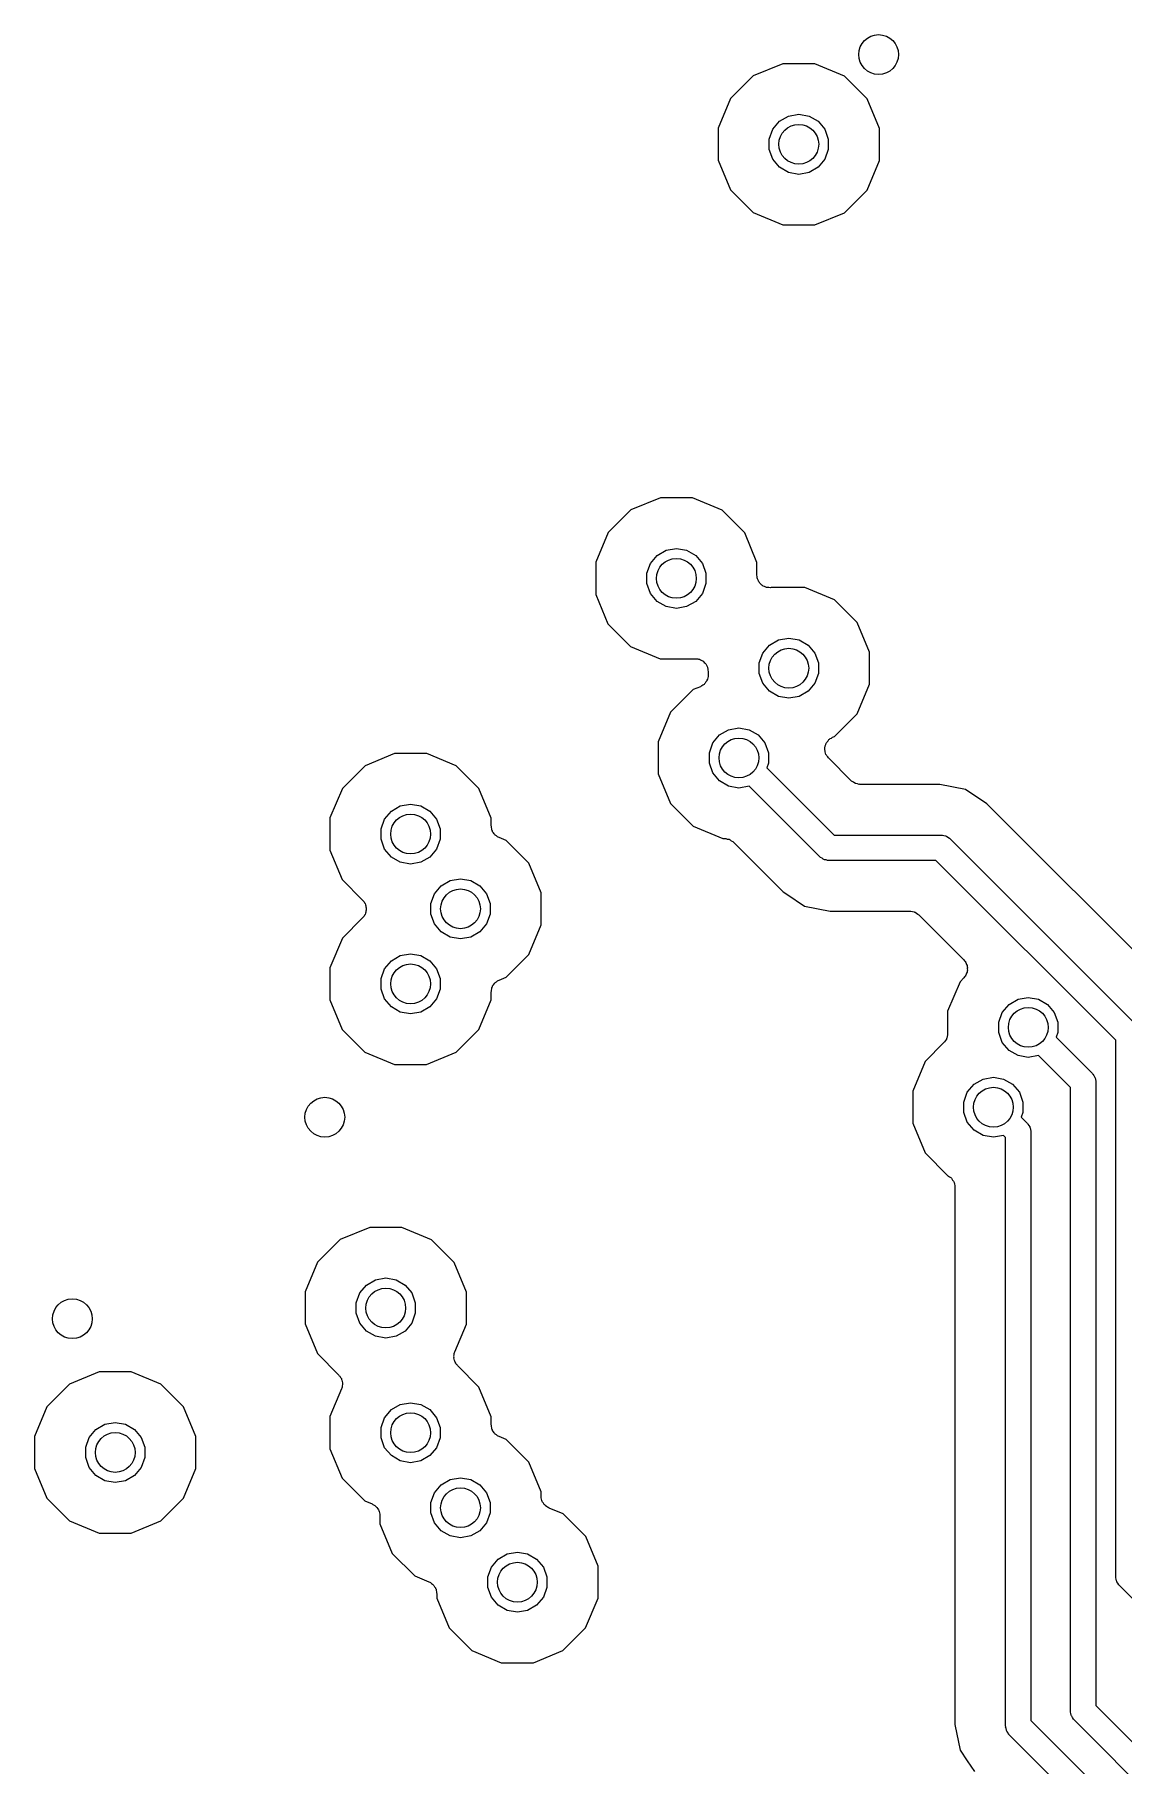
# Model space of a CAD drawing. Extents: x 10 to 287, y -200 to -10.
# Drawn here: x 122.44 to 133.35, y -103.95 to -86.6 of the extents above; entities that cross this region are included whole.
import ezdxf

# ---------------------------------------------------------------- set-up
doc = ezdxf.new("R2010")
doc.units = 0
doc.header["$MEASUREMENT"] = 0
doc.layers.add('BLACK', color=7, linetype='CONTINUOUS')

msp = doc.modelspace()

# ---------------------------------------------------------------- linework, layer by layer
at = {"layer": 'Black'}
for p, q in [((129.94, -86.8921), (129.643, -87.0148)), ((130.261, -86.8924), (129.94, -86.8921)), ((130.558, -87.0156), (130.261, -86.8924)), ((129.643, -87.0148), (129.416, -87.2419)), ((130.785, -87.2431), (130.558, -87.0156)), ((129.416, -87.2419), (129.292, -87.5386)), ((130.908, -87.54), (130.785, -87.2431)), ((129.907, -87.4695), (129.997, -87.4173)), ((129.997, -87.4173), (130.1, -87.3991)), ((130.1, -87.3991), (130.203, -87.4173)), ((130.203, -87.4173), (130.293, -87.4695)), ((129.292, -87.5386), (129.292, -87.86)), ((129.804, -87.6478), (129.839, -87.5496)), ((129.839, -87.5496), (129.907, -87.4695)), ((130.293, -87.4695), (130.361, -87.5496)), ((130.361, -87.5496), (130.396, -87.6478)), ((130.908, -87.785), (130.908, -87.54)), ((129.804, -87.7522), (129.804, -87.6478)), ((129.839, -87.8504), (129.804, -87.7522)), ((130.396, -87.7522), (130.361, -87.8504)), ((130.396, -87.6478), (130.396, -87.7522)), ((129.292, -87.86), (129.415, -88.1569)), ((129.907, -87.9305), (129.839, -87.8504)), ((129.997, -87.9827), (129.907, -87.9305)), ((130.293, -87.9305), (130.203, -87.9827)), ((130.361, -87.8504), (130.293, -87.9305)), ((130.784, -88.1581), (130.908, -87.8614)), ((130.908, -87.8614), (130.908, -87.785)), ((130.908, -87.785), (130.908, -87.785)), ((130.1, -88.0009), (129.997, -87.9827)), ((130.203, -87.9827), (130.1, -88.0009)), ((129.415, -88.1569), (129.642, -88.3844)), ((130.557, -88.3852), (130.784, -88.1581)), ((129.642, -88.3844), (129.939, -88.5076)), ((130.26, -88.5079), (130.557, -88.3852)), ((129.939, -88.5076), (130.26, -88.5079)), ((128.416, -91.3648), (128.189, -91.5919)), ((128.713, -91.2421), (128.416, -91.3648)), ((129.035, -91.2424), (128.713, -91.2421)), ((129.331, -91.3656), (129.035, -91.2424)), ((129.53, -91.5648), (129.331, -91.3656)), ((129.558, -91.5931), (129.53, -91.5648)), ((128.189, -91.5919), (128.066, -91.8886)), ((128.77, -91.7673), (128.873, -91.7491)), ((128.873, -91.7491), (128.976, -91.7673)), ((129.681, -91.89), (129.558, -91.5931)), ((128.066, -91.8886), (128.065, -92.21)), ((128.577, -91.9978), (128.613, -91.8996)), ((128.613, -91.8996), (128.68, -91.8195)), ((128.68, -91.8195), (128.77, -91.7673)), ((128.976, -91.7673), (129.067, -91.8195)), ((129.067, -91.8195), (129.134, -91.8996)), ((129.134, -91.8996), (129.17, -91.9978)), ((129.681, -92.0178), (129.681, -91.89)), ((128.577, -92.1022), (128.577, -91.9978)), ((128.613, -92.2004), (128.577, -92.1022)), ((129.17, -92.1022), (129.134, -92.2004)), ((129.17, -91.9978), (129.17, -92.1022)), ((129.683, -92.0315), (129.681, -92.0178)), ((129.684, -92.0453), (129.683, -92.0315)), ((129.687, -92.0531), (129.684, -92.0453)), ((129.689, -92.0613), (129.687, -92.0531)), ((129.696, -92.0733), (129.689, -92.0613)), ((129.701, -92.0861), (129.696, -92.0733)), ((129.706, -92.0923), (129.701, -92.0861)), ((129.711, -92.0995), (129.706, -92.0923)), ((129.721, -92.1084), (129.711, -92.0995)), ((128.065, -92.21), (128.188, -92.5069)), ((128.68, -92.2805), (128.613, -92.2004)), ((129.134, -92.2004), (129.067, -92.2805)), ((129.731, -92.1186), (129.721, -92.1084)), ((129.738, -92.1225), (129.731, -92.1186)), ((129.744, -92.1279), (129.738, -92.1225)), ((129.757, -92.1326), (129.744, -92.1279)), ((129.77, -92.139), (129.757, -92.1326)), ((129.778, -92.1401), (129.77, -92.139)), ((129.786, -92.143), (129.778, -92.1401)), ((129.8, -92.143), (129.786, -92.143)), ((129.813, -92.1448), (129.8, -92.143)), ((129.822, -92.143), (129.813, -92.1448)), ((129.83, -92.143), (129.822, -92.143)), ((129.832, -92.1421), (129.83, -92.143)), ((130.161, -92.1424), (129.832, -92.1421)), ((130.458, -92.2656), (130.161, -92.1424)), ((130.685, -92.4931), (130.458, -92.2656)), ((128.77, -92.3327), (128.68, -92.2805)), ((128.873, -92.3509), (128.77, -92.3327)), ((128.976, -92.3327), (128.873, -92.3509)), ((129.067, -92.2805), (128.976, -92.3327)), ((128.188, -92.5069), (128.415, -92.7344)), ((130.808, -92.79), (130.685, -92.4931)), ((128.415, -92.7344), (128.712, -92.8576)), ((129.739, -92.7996), (129.807, -92.7195)), ((129.807, -92.7195), (129.897, -92.6673)), ((129.897, -92.6673), (130, -92.6491)), ((130, -92.6491), (130.103, -92.6673)), ((130.103, -92.6673), (130.193, -92.7195)), ((130.193, -92.7195), (130.261, -92.7996)), ((130.808, -93.1114), (130.808, -92.79)), ((128.712, -92.8576), (129.041, -92.8579)), ((129.041, -92.8579), (129.043, -92.857)), ((129.043, -92.857), (129.052, -92.857)), ((129.052, -92.857), (129.06, -92.8552)), ((129.06, -92.8552), (129.074, -92.857)), ((129.074, -92.857), (129.087, -92.857)), ((129.087, -92.857), (129.095, -92.8599)), ((129.095, -92.8599), (129.104, -92.861)), ((129.104, -92.861), (129.116, -92.8674)), ((129.116, -92.8674), (129.129, -92.8721)), ((129.129, -92.8721), (129.135, -92.8775)), ((129.135, -92.8775), (129.143, -92.8814)), ((129.143, -92.8814), (129.152, -92.8916)), ((129.152, -92.8916), (129.163, -92.9005)), ((129.163, -92.9005), (129.167, -92.9077)), ((129.167, -92.9077), (129.172, -92.9139)), ((129.172, -92.9139), (129.178, -92.9267)), ((129.178, -92.9267), (129.185, -92.9387)), ((129.185, -92.9387), (129.186, -92.9469)), ((129.186, -92.9469), (129.189, -92.9547)), ((129.189, -92.9547), (129.19, -92.9685)), ((129.19, -92.9685), (129.192, -92.9822)), ((129.704, -92.8978), (129.739, -92.7996)), ((129.704, -93.0022), (129.704, -92.8978)), ((130.261, -92.7996), (130.296, -92.8978)), ((130.296, -92.8978), (130.296, -93.0022)), ((129.114, -93.1357), (129.043, -93.1648)), ((129.121, -93.1312), (129.114, -93.1357)), ((129.129, -93.1283), (129.121, -93.1312)), ((129.139, -93.1194), (129.129, -93.1283)), ((129.151, -93.112), (129.139, -93.1194)), ((129.156, -93.1054), (129.151, -93.112)), ((129.162, -93.1), (129.156, -93.1054)), ((129.169, -93.088), (129.162, -93.1)), ((129.178, -93.077), (129.169, -93.088)), ((129.18, -93.0691), (129.178, -93.077)), ((129.185, -93.0618), (129.18, -93.0691)), ((129.187, -93.0482), (129.185, -93.0618)), ((129.191, -93.035), (129.187, -93.0482)), ((129.192, -93.0184), (129.191, -93.0266)), ((129.191, -93.0266), (129.191, -93.035)), ((129.192, -92.9822), (129.192, -93.0184)), ((129.739, -93.1004), (129.704, -93.0022)), ((129.807, -93.1805), (129.739, -93.1004)), ((130.261, -93.1004), (130.193, -93.1805)), ((130.296, -93.0022), (130.261, -93.1004)), ((130.684, -93.4081), (130.808, -93.1114)), ((129.043, -93.1648), (128.816, -93.3919)), ((129.897, -93.2327), (129.807, -93.1805)), ((130, -93.2509), (129.897, -93.2327)), ((130.103, -93.2327), (130, -93.2509)), ((130.193, -93.1805), (130.103, -93.2327)), ((128.816, -93.3919), (128.692, -93.6886)), ((130.457, -93.6352), (130.684, -93.4081)), ((129.239, -93.6996), (129.307, -93.6195)), ((129.307, -93.6195), (129.397, -93.5673)), ((129.397, -93.5673), (129.5, -93.5491)), ((129.5, -93.5491), (129.603, -93.5673)), ((129.603, -93.5673), (129.693, -93.6195)), ((129.693, -93.6195), (129.761, -93.6996)), ((130.402, -93.6662), (130.409, -93.6618)), ((130.409, -93.6618), (130.415, -93.6559)), ((130.415, -93.6559), (130.427, -93.65)), ((130.427, -93.65), (130.439, -93.6425)), ((130.439, -93.6425), (130.457, -93.6352)), ((126.05, -93.8046), (125.753, -93.9273)), ((126.371, -93.8049), (126.05, -93.8046)), ((126.668, -93.9281), (126.371, -93.8049)), ((128.692, -93.6886), (128.692, -94.01)), ((129.204, -93.7978), (129.239, -93.6996)), ((129.204, -93.9022), (129.204, -93.7978)), ((129.761, -93.6996), (129.796, -93.7978)), ((129.796, -93.7978), (129.796, -93.9022)), ((130.361, -93.771), (130.362, -93.7571)), ((130.363, -93.779), (130.361, -93.771)), ((130.362, -93.7432), (130.364, -93.7353)), ((130.362, -93.7571), (130.362, -93.7432)), ((130.364, -93.7873), (130.363, -93.779)), ((130.364, -93.7353), (130.365, -93.727)), ((130.369, -93.8002), (130.364, -93.7873)), ((130.365, -93.727), (130.371, -93.7144)), ((130.372, -93.8136), (130.369, -93.8002)), ((130.371, -93.7144), (130.375, -93.7012)), ((130.377, -93.8204), (130.372, -93.8136)), ((130.375, -93.7012), (130.38, -93.6946)), ((130.38, -93.8281), (130.377, -93.8204)), ((130.38, -93.6946), (130.384, -93.6871)), ((130.39, -93.8383), (130.38, -93.8281)), ((130.384, -93.6871), (130.393, -93.6772)), ((130.398, -93.8497), (130.39, -93.8383)), ((130.393, -93.6772), (130.402, -93.6662)), ((125.753, -93.9273), (125.526, -94.1543)), ((126.895, -94.1555), (126.668, -93.9281)), ((128.692, -94.01), (128.815, -94.3069)), ((129.239, -94.0004), (129.204, -93.9022)), ((129.307, -94.0805), (129.239, -94.0004)), ((129.796, -93.9022), (129.779, -93.9495)), ((129.779, -93.9495), (130.453, -94.623)), ((130.626, -94.0778), (130.398, -93.8497)), ((125.526, -94.1543), (125.402, -94.4511)), ((127.018, -94.4525), (126.895, -94.1555)), ((129.397, -94.1327), (129.307, -94.0805)), ((129.5, -94.1509), (129.397, -94.1327)), ((129.603, -94.1327), (129.5, -94.1509)), ((130.31, -94.8398), (129.603, -94.1326)), ((129.603, -94.1326), (129.603, -94.1327)), ((130.63, -94.081), (130.626, -94.0778)), ((130.634, -94.0853), (130.63, -94.081)), ((130.648, -94.0936), (130.634, -94.0853)), ((130.662, -94.1031), (130.648, -94.0936)), ((130.667, -94.1045), (130.662, -94.1031)), ((130.672, -94.1073), (130.667, -94.1045)), ((130.689, -94.1102), (130.672, -94.1073)), ((130.705, -94.1145), (130.689, -94.1102)), ((130.71, -94.114), (130.705, -94.1145)), ((130.716, -94.115), (130.71, -94.114)), ((131.515, -94.115), (130.716, -94.115)), ((131.77, -94.1656), (131.515, -94.115)), ((131.985, -94.3098), (131.77, -94.1656)), ((126.017, -94.382), (126.107, -94.3297)), ((126.107, -94.3297), (126.21, -94.3116)), ((126.21, -94.3116), (126.313, -94.3297)), ((126.313, -94.3297), (126.403, -94.382)), ((128.815, -94.3069), (129.042, -94.5344)), ((133.844, -96.1686), (131.985, -94.3098)), ((125.402, -94.4511), (125.402, -94.7724)), ((125.914, -94.5602), (125.95, -94.462)), ((125.95, -94.462), (126.017, -94.382)), ((126.403, -94.382), (126.471, -94.462)), ((126.471, -94.462), (126.506, -94.5602)), ((127.018, -94.5299), (127.018, -94.4525)), ((127.019, -94.5382), (127.018, -94.5299)), ((125.914, -94.6647), (125.914, -94.5602)), ((125.95, -94.7629), (125.914, -94.6647)), ((126.506, -94.6647), (126.471, -94.7629)), ((126.506, -94.5602), (126.506, -94.6647)), ((127.019, -94.5465), (127.019, -94.5382)), ((127.023, -94.5597), (127.019, -94.5465)), ((127.025, -94.5734), (127.023, -94.5597)), ((127.03, -94.5806), (127.025, -94.5734)), ((127.032, -94.5886), (127.03, -94.5806)), ((127.041, -94.5996), (127.032, -94.5886)), ((127.047, -94.6116), (127.041, -94.5996)), ((127.054, -94.617), (127.047, -94.6116)), ((127.059, -94.6236), (127.054, -94.617)), ((127.071, -94.6311), (127.059, -94.6236)), ((127.081, -94.64), (127.071, -94.6311)), ((127.089, -94.6428), (127.081, -94.64)), ((127.096, -94.6473), (127.089, -94.6428)), ((127.169, -94.6774), (127.096, -94.6473)), ((127.396, -94.9048), (127.169, -94.6774)), ((129.042, -94.5344), (129.339, -94.6576)), ((129.339, -94.6576), (129.357, -94.6576)), ((129.357, -94.6576), (129.363, -94.6586)), ((129.363, -94.6586), (129.368, -94.6581)), ((129.368, -94.6581), (129.384, -94.6624)), ((129.384, -94.6624), (129.401, -94.6653)), ((129.401, -94.6653), (129.405, -94.6681)), ((129.405, -94.6681), (129.411, -94.6695)), ((129.411, -94.6695), (129.424, -94.679)), ((129.424, -94.679), (129.439, -94.6874)), ((129.439, -94.6874), (129.442, -94.6916)), ((129.442, -94.6916), (129.447, -94.6948)), ((129.447, -94.6948), (129.942, -95.1902)), ((130.453, -94.623), (131.528, -94.623)), ((131.528, -94.623), (131.533, -94.624)), ((131.533, -94.624), (131.539, -94.6235)), ((131.539, -94.6235), (131.555, -94.6278)), ((131.555, -94.6278), (131.571, -94.6307)), ((131.571, -94.6307), (131.576, -94.6335)), ((131.576, -94.6335), (131.581, -94.6349)), ((131.581, -94.6349), (131.595, -94.6444)), ((131.595, -94.6444), (131.609, -94.6527)), ((131.609, -94.6527), (131.613, -94.657)), ((131.613, -94.657), (131.617, -94.6602)), ((131.617, -94.6602), (133.494, -96.5367)), ((125.402, -94.7724), (125.525, -95.0694)), ((126.017, -94.8429), (125.95, -94.7629)), ((126.107, -94.8952), (126.017, -94.8429)), ((126.403, -94.8429), (126.313, -94.8952)), ((126.471, -94.7629), (126.403, -94.8429)), ((130.315, -94.843), (130.31, -94.8398)), ((130.318, -94.8473), (130.315, -94.843)), ((130.333, -94.8556), (130.318, -94.8473)), ((130.346, -94.8651), (130.333, -94.8556)), ((130.352, -94.8665), (130.346, -94.8651)), ((130.357, -94.8693), (130.352, -94.8665)), ((130.373, -94.8722), (130.357, -94.8693)), ((130.389, -94.8765), (130.373, -94.8722)), ((130.394, -94.876), (130.389, -94.8765)), ((130.4, -94.877), (130.394, -94.876)), ((131.475, -94.877), (130.4, -94.877)), ((133.277, -96.6791), (131.475, -94.877)), ((126.21, -94.9133), (126.107, -94.8952)), ((126.313, -94.8952), (126.21, -94.9133)), ((127.518, -95.2018), (127.396, -94.9048)), ((125.525, -95.0694), (125.729, -95.2735)), ((126.414, -95.3095), (126.45, -95.2113)), ((126.45, -95.2113), (126.517, -95.1313)), ((126.517, -95.1313), (126.608, -95.079)), ((126.608, -95.079), (126.71, -95.0609)), ((126.71, -95.0609), (126.813, -95.079)), ((126.813, -95.079), (126.904, -95.1313)), ((126.904, -95.1313), (126.971, -95.2113)), ((126.971, -95.2113), (127.007, -95.3095)), ((127.518, -95.5231), (127.518, -95.2018)), ((129.942, -95.1902), (129.981, -95.216)), ((129.981, -95.216), (130.158, -95.3344)), ((125.729, -95.2735), (125.735, -95.2826)), ((125.735, -95.2826), (125.743, -95.2904)), ((125.743, -95.2904), (125.748, -95.3005)), ((125.748, -95.3005), (125.754, -95.3096)), ((125.754, -95.3096), (125.757, -95.3204)), ((125.757, -95.3204), (125.761, -95.3304)), ((125.761, -95.3962), (125.757, -95.4062)), ((125.761, -95.3304), (125.762, -95.3415)), ((125.762, -95.3851), (125.761, -95.3962)), ((125.762, -95.3415), (125.765, -95.3522)), ((125.765, -95.3744), (125.762, -95.3851)), ((125.765, -95.3522), (125.764, -95.3633)), ((125.764, -95.3633), (125.765, -95.3744)), ((126.414, -95.414), (126.414, -95.3095)), ((127.007, -95.3095), (127.007, -95.414)), ((130.158, -95.3344), (130.413, -95.385)), ((130.413, -95.385), (131.212, -95.385)), ((131.212, -95.385), (131.217, -95.386)), ((131.217, -95.386), (131.223, -95.3855)), ((131.223, -95.3855), (131.239, -95.3898)), ((131.239, -95.3898), (131.255, -95.3927)), ((131.255, -95.3927), (131.26, -95.3955)), ((131.26, -95.3955), (131.266, -95.3969)), ((131.266, -95.3969), (131.279, -95.4064)), ((125.728, -95.4531), (125.526, -95.6555)), ((125.735, -95.444), (125.728, -95.4531)), ((125.743, -95.4361), (125.735, -95.444)), ((125.747, -95.4261), (125.743, -95.4361)), ((125.754, -95.417), (125.747, -95.4261)), ((125.757, -95.4062), (125.754, -95.417)), ((126.45, -95.5122), (126.414, -95.414)), ((126.517, -95.5922), (126.45, -95.5122)), ((126.971, -95.5122), (126.904, -95.5922)), ((127.007, -95.414), (126.971, -95.5122)), ((127.395, -95.8199), (127.518, -95.5231)), ((131.279, -95.4064), (131.294, -95.4147)), ((131.294, -95.4147), (131.297, -95.419)), ((131.297, -95.419), (131.302, -95.4222)), ((131.302, -95.4222), (131.754, -95.8742)), ((125.526, -95.6555), (125.402, -95.9522)), ((126.608, -95.6445), (126.517, -95.5922)), ((126.71, -95.6626), (126.608, -95.6445)), ((126.813, -95.6445), (126.71, -95.6626)), ((126.904, -95.5922), (126.813, -95.6445)), ((125.95, -95.9632), (126.017, -95.8831)), ((126.017, -95.8831), (126.107, -95.8309)), ((126.107, -95.8309), (126.21, -95.8127)), ((126.21, -95.8127), (126.313, -95.8309)), ((126.313, -95.8309), (126.403, -95.8831)), ((126.403, -95.8831), (126.471, -95.9632)), ((127.167, -96.0469), (127.395, -95.8199)), ((131.754, -95.8742), (131.76, -95.8834)), ((131.76, -95.8834), (131.768, -95.8913)), ((131.768, -95.8913), (131.773, -95.9013)), ((131.773, -95.9013), (131.779, -95.9104)), ((131.779, -95.9104), (131.782, -95.9211)), ((125.402, -95.9522), (125.402, -96.2736)), ((125.914, -96.0614), (125.95, -95.9632)), ((125.914, -96.1658), (125.914, -96.0614)), ((126.471, -95.9632), (126.506, -96.0614)), ((126.506, -96.0614), (126.506, -96.1658)), ((127.059, -96.1), (127.071, -96.0925)), ((127.071, -96.0925), (127.081, -96.0837)), ((127.081, -96.0837), (127.089, -96.0808)), ((127.089, -96.0808), (127.096, -96.0763)), ((127.096, -96.0763), (127.167, -96.0469)), ((131.716, -96.0919), (131.592, -96.3886)), ((131.754, -96.0539), (131.716, -96.0919)), ((131.76, -96.0448), (131.754, -96.0539)), ((131.768, -96.0369), (131.76, -96.0448)), ((131.773, -96.0268), (131.768, -96.0369)), ((131.779, -96.0178), (131.773, -96.0268)), ((131.782, -96.007), (131.779, -96.0178)), ((131.782, -95.9211), (131.787, -95.9313)), ((131.787, -95.9969), (131.782, -96.007)), ((131.787, -95.9313), (131.788, -95.9423)), ((131.788, -95.9859), (131.787, -95.9969)), ((131.788, -95.9423), (131.79, -95.953)), ((131.79, -95.9752), (131.788, -95.9859)), ((131.79, -95.953), (131.789, -95.9641)), ((131.789, -95.9641), (131.79, -95.9752)), ((125.95, -96.264), (125.914, -96.1658)), ((126.017, -96.3441), (125.95, -96.264)), ((126.471, -96.264), (126.403, -96.3441)), ((126.506, -96.1658), (126.471, -96.264)), ((127.018, -96.1936), (127.019, -96.1854)), ((127.018, -96.275), (127.018, -96.1936)), ((127.019, -96.177), (127.023, -96.1638)), ((127.019, -96.1854), (127.019, -96.177)), ((127.023, -96.1638), (127.025, -96.1501)), ((127.025, -96.1501), (127.03, -96.1429)), ((127.03, -96.1429), (127.032, -96.1349)), ((127.032, -96.1349), (127.041, -96.124)), ((127.041, -96.124), (127.047, -96.112)), ((127.047, -96.112), (127.054, -96.1066)), ((127.054, -96.1066), (127.059, -96.1)), ((132.297, -96.2673), (132.4, -96.2491)), ((132.4, -96.2491), (132.503, -96.2673)), ((125.402, -96.2736), (125.525, -96.5705)), ((126.107, -96.3963), (126.017, -96.3441)), ((126.21, -96.4145), (126.107, -96.3963)), ((126.313, -96.3963), (126.21, -96.4145)), ((126.403, -96.3441), (126.313, -96.3963)), ((126.894, -96.5717), (127.018, -96.275)), ((131.592, -96.3886), (131.592, -96.6131)), ((132.104, -96.4978), (132.139, -96.3996)), ((132.139, -96.3996), (132.207, -96.3195)), ((132.207, -96.3195), (132.297, -96.2673)), ((132.503, -96.2673), (132.593, -96.3195)), ((132.593, -96.3195), (132.661, -96.3996)), ((132.661, -96.3996), (132.696, -96.4978)), ((125.525, -96.5705), (125.752, -96.798)), ((126.667, -96.7988), (126.894, -96.5717)), ((131.592, -96.6131), (131.591, -96.6186)), ((132.104, -96.6022), (132.104, -96.4978)), ((132.139, -96.7004), (132.104, -96.6022)), ((132.696, -96.6022), (132.679, -96.6495)), ((132.696, -96.4978), (132.696, -96.6022)), ((131.555, -96.7029), (131.366, -96.8919)), ((131.558, -96.6983), (131.555, -96.7029)), ((131.562, -96.6947), (131.558, -96.6983)), ((131.571, -96.6804), (131.562, -96.6947)), ((131.58, -96.6668), (131.571, -96.6804)), ((131.582, -96.6614), (131.58, -96.6668)), ((131.585, -96.6566), (131.582, -96.6614)), ((131.587, -96.6402), (131.585, -96.6566)), ((131.592, -96.6242), (131.587, -96.6402)), ((131.591, -96.6186), (131.592, -96.6242)), ((132.207, -96.7805), (132.139, -96.7004)), ((132.297, -96.8327), (132.207, -96.7805)), ((132.679, -96.6495), (133.04, -97.0102)), ((133.277, -102.054), (133.277, -96.6791)), ((125.752, -96.798), (126.049, -96.9212)), ((126.049, -96.9212), (126.37, -96.9215)), ((126.37, -96.9215), (126.667, -96.7988)), ((131.366, -96.8919), (131.242, -97.1886)), ((132.4, -96.8509), (132.297, -96.8327)), ((132.503, -96.8327), (132.4, -96.8509)), ((132.823, -97.1526), (132.503, -96.8326)), ((132.503, -96.8326), (132.503, -96.8327)), ((131.789, -97.1996), (131.857, -97.1195)), ((131.857, -97.1195), (131.947, -97.0673)), ((131.947, -97.0673), (132.05, -97.0491)), ((132.05, -97.0491), (132.153, -97.0673)), ((132.153, -97.0673), (132.243, -97.1195)), ((132.243, -97.1195), (132.311, -97.1996)), ((133.04, -97.0102), (133.043, -97.0148)), ((133.043, -97.0148), (133.047, -97.0184)), ((133.047, -97.0184), (133.056, -97.0327)), ((133.056, -97.0327), (133.065, -97.0463)), ((133.065, -97.0463), (133.067, -97.0517)), ((133.067, -97.0517), (133.069, -97.0566)), ((133.069, -97.0566), (133.072, -97.0729)), ((133.072, -97.0729), (133.077, -97.0889)), ((133.077, -97.0889), (133.076, -97.0945)), ((133.076, -97.0945), (133.077, -97.1)), ((133.077, -97.1), (133.077, -103.347)), ((131.242, -97.1886), (131.242, -97.51)), ((131.754, -97.2978), (131.789, -97.1996)), ((131.754, -97.4022), (131.754, -97.2978)), ((132.311, -97.1996), (132.346, -97.2978)), ((132.346, -97.2978), (132.346, -97.4022)), ((132.823, -103.4), (132.823, -97.1526)), ((131.789, -97.5004), (131.754, -97.4022)), ((132.346, -97.4022), (132.329, -97.4495)), ((132.329, -97.4495), (132.39, -97.5102)), ((131.242, -97.51), (131.365, -97.8069)), ((131.857, -97.5805), (131.789, -97.5004)), ((131.947, -97.6327), (131.857, -97.5805)), ((132.05, -97.6509), (131.947, -97.6327)), ((132.153, -97.6327), (132.05, -97.6509)), ((132.173, -97.6526), (132.153, -97.6326)), ((132.153, -97.6326), (132.153, -97.6327)), ((132.173, -103.55), (132.173, -97.6526)), ((132.39, -97.5102), (132.393, -97.5148)), ((132.393, -97.5148), (132.397, -97.5184)), ((132.397, -97.5184), (132.406, -97.5327)), ((132.406, -97.5327), (132.415, -97.5463)), ((132.415, -97.5463), (132.417, -97.5517)), ((132.417, -97.5517), (132.419, -97.5566)), ((132.419, -97.5566), (132.422, -97.5729)), ((132.422, -97.5729), (132.427, -97.5889)), ((132.427, -97.5889), (132.426, -97.5945)), ((132.426, -97.5945), (132.427, -97.6)), ((132.427, -97.6), (132.427, -103.497)), ((131.365, -97.8069), (131.594, -98.037)), ((131.594, -98.037), (131.601, -98.0395)), ((131.601, -98.0395), (131.612, -98.0485)), ((131.612, -98.0485), (131.624, -98.0559)), ((131.624, -98.0559), (131.629, -98.0625)), ((131.629, -98.0625), (131.635, -98.0679)), ((131.635, -98.0679), (131.642, -98.0799)), ((131.642, -98.0799), (131.651, -98.091)), ((131.651, -98.091), (131.653, -98.0989)), ((131.653, -98.0989), (131.657, -98.1061)), ((131.657, -98.1061), (131.66, -98.1198)), ((131.66, -98.1198), (131.664, -98.133)), ((131.664, -98.133), (131.664, -98.1413)), ((131.664, -98.1413), (131.665, -98.1495)), ((131.665, -98.1495), (131.665, -103.537)), ((125.504, -98.6771), (125.277, -98.9041)), ((125.801, -98.5544), (125.504, -98.6771)), ((126.123, -98.5547), (125.801, -98.5544)), ((126.419, -98.6779), (126.123, -98.5547)), ((126.646, -98.9053), (126.419, -98.6779)), ((125.277, -98.9041), (125.154, -99.2009)), ((126.769, -99.2023), (126.646, -98.9053)), ((125.154, -99.2009), (125.153, -99.5222)), ((125.665, -99.31), (125.701, -99.2118)), ((125.701, -99.2118), (125.768, -99.1318)), ((125.768, -99.1318), (125.858, -99.0795)), ((125.858, -99.0795), (125.961, -99.0614)), ((125.961, -99.0614), (126.064, -99.0795)), ((126.064, -99.0795), (126.155, -99.1318)), ((126.155, -99.1318), (126.222, -99.2118)), ((126.222, -99.2118), (126.257, -99.31)), ((126.769, -99.5236), (126.769, -99.2023)), ((125.665, -99.4145), (125.665, -99.31)), ((126.257, -99.31), (126.257, -99.4145)), ((125.153, -99.5222), (125.276, -99.8192)), ((125.701, -99.5127), (125.665, -99.4145)), ((125.768, -99.5927), (125.701, -99.5127)), ((126.222, -99.5127), (126.155, -99.5927)), ((126.257, -99.4145), (126.222, -99.5127)), ((126.653, -99.8017), (126.769, -99.5236)), ((125.858, -99.645), (125.768, -99.5927)), ((125.961, -99.6631), (125.858, -99.645)), ((126.064, -99.645), (125.961, -99.6631)), ((126.155, -99.5927), (126.064, -99.645)), ((125.276, -99.8192), (125.491, -100.034)), ((126.644, -99.8447), (126.647, -99.8312)), ((126.645, -99.853), (126.644, -99.8447)), ((126.644, -99.8613), (126.645, -99.853)), ((126.648, -99.8747), (126.644, -99.8613)), ((126.647, -99.8312), (126.648, -99.8174)), ((126.648, -99.8174), (126.651, -99.8098)), ((126.649, -99.8885), (126.648, -99.8747)), ((126.653, -99.8959), (126.649, -99.8885)), ((126.651, -99.8098), (126.653, -99.8017)), ((126.655, -99.9039), (126.653, -99.8959)), ((126.663, -99.9153), (126.655, -99.9039)), ((123.09, -100.002), (122.793, -100.125)), ((123.411, -100.002), (123.09, -100.002)), ((123.708, -100.126), (123.411, -100.002)), ((125.491, -100.034), (125.495, -100.041)), ((125.495, -100.041), (125.501, -100.047)), ((125.501, -100.047), (125.508, -100.059)), ((125.508, -100.059), (125.516, -100.07)), ((125.516, -100.07), (125.518, -100.078)), ((125.518, -100.078), (125.522, -100.086)), ((126.67, -99.9276), (126.663, -99.9153)), ((126.676, -99.9332), (126.67, -99.9276)), ((126.681, -99.9401), (126.676, -99.9332)), ((126.895, -100.155), (126.681, -99.9401)), ((122.793, -100.125), (122.566, -100.352)), ((123.935, -100.353), (123.708, -100.126)), ((125.518, -100.173), (125.402, -100.451)), ((125.52, -100.164), (125.518, -100.173)), ((125.523, -100.157), (125.52, -100.164)), ((125.522, -100.086), (125.524, -100.099)), ((125.525, -100.143), (125.523, -100.157)), ((125.524, -100.099), (125.527, -100.113)), ((125.528, -100.129), (125.525, -100.143)), ((125.527, -100.113), (125.526, -100.121)), ((125.526, -100.121), (125.528, -100.129)), ((127.018, -100.452), (126.895, -100.155)), ((122.566, -100.352), (122.442, -100.649)), ((124.058, -100.65), (123.935, -100.353)), ((125.95, -100.462), (126.017, -100.381)), ((126.017, -100.381), (126.107, -100.329)), ((126.107, -100.329), (126.21, -100.311)), ((126.21, -100.311), (126.313, -100.329)), ((126.313, -100.329), (126.403, -100.381)), ((126.403, -100.381), (126.471, -100.462)), ((122.989, -100.66), (123.057, -100.58)), ((123.057, -100.58), (123.147, -100.527)), ((123.147, -100.527), (123.25, -100.509)), ((123.25, -100.509), (123.353, -100.527)), ((123.353, -100.527), (123.443, -100.58)), ((123.443, -100.58), (123.511, -100.66)), ((125.402, -100.451), (125.402, -100.772)), ((125.914, -100.56), (125.95, -100.462)), ((125.914, -100.664), (125.914, -100.56)), ((126.471, -100.462), (126.506, -100.56)), ((126.506, -100.56), (126.506, -100.664)), ((127.018, -100.532), (127.018, -100.452)), ((127.019, -100.54), (127.018, -100.532)), ((127.019, -100.549), (127.019, -100.54)), ((127.023, -100.562), (127.019, -100.549)), ((127.025, -100.575), (127.023, -100.562)), ((127.03, -100.583), (127.025, -100.575)), ((127.032, -100.591), (127.03, -100.583)), ((127.041, -100.602), (127.032, -100.591)), ((127.047, -100.614), (127.041, -100.602)), ((122.442, -100.649), (122.442, -100.97)), ((122.954, -100.758), (122.989, -100.66)), ((122.954, -100.862), (122.954, -100.758)), ((123.511, -100.66), (123.546, -100.758)), ((123.546, -100.758), (123.546, -100.862)), ((124.058, -100.971), (124.058, -100.65)), ((125.402, -100.772), (125.525, -101.069)), ((125.95, -100.762), (125.914, -100.664)), ((126.017, -100.842), (125.95, -100.762)), ((126.471, -100.762), (126.403, -100.842)), ((126.506, -100.664), (126.471, -100.762)), ((127.054, -100.619), (127.047, -100.614)), ((127.059, -100.626), (127.054, -100.619)), ((127.071, -100.633), (127.059, -100.626)), ((127.081, -100.642), (127.071, -100.633)), ((127.089, -100.645), (127.081, -100.642)), ((127.096, -100.649), (127.089, -100.645)), ((127.169, -100.679), (127.096, -100.649)), ((127.396, -100.907), (127.169, -100.679)), ((122.989, -100.96), (122.954, -100.862)), ((123.546, -100.862), (123.511, -100.96)), ((126.107, -100.895), (126.017, -100.842)), ((126.21, -100.913), (126.107, -100.895)), ((126.313, -100.895), (126.21, -100.913)), ((126.403, -100.842), (126.313, -100.895)), ((127.518, -101.204), (127.396, -100.907)), ((122.442, -100.97), (122.565, -101.267)), ((123.057, -101.04), (122.989, -100.96)), ((123.147, -101.093), (123.057, -101.04)), ((123.25, -101.111), (123.147, -101.093)), ((123.353, -101.093), (123.25, -101.111)), ((123.443, -101.04), (123.353, -101.093)), ((123.511, -100.96), (123.443, -101.04)), ((123.934, -101.268), (124.058, -100.971)), ((125.525, -101.069), (125.752, -101.296)), ((126.517, -101.133), (126.608, -101.081)), ((126.608, -101.081), (126.71, -101.063)), ((126.71, -101.063), (126.813, -101.081)), ((126.813, -101.081), (126.904, -101.133)), ((122.565, -101.267), (122.792, -101.494)), ((123.707, -101.495), (123.934, -101.268)), ((125.752, -101.296), (125.824, -101.326)), ((126.414, -101.312), (126.45, -101.213)), ((126.45, -101.213), (126.517, -101.133)), ((126.904, -101.133), (126.971, -101.213)), ((126.971, -101.213), (127.007, -101.312)), ((127.518, -101.249), (127.518, -101.204)), ((127.52, -101.258), (127.518, -101.249)), ((127.519, -101.266), (127.52, -101.258)), ((127.523, -101.279), (127.519, -101.266)), ((127.526, -101.293), (127.523, -101.279)), ((127.53, -101.3), (127.526, -101.293)), ((125.824, -101.326), (125.831, -101.331)), ((125.831, -101.331), (125.839, -101.334)), ((125.839, -101.334), (125.85, -101.343)), ((125.85, -101.343), (125.862, -101.35)), ((125.862, -101.35), (125.867, -101.357)), ((125.867, -101.357), (125.873, -101.362)), ((125.873, -101.362), (125.88, -101.374)), ((125.88, -101.374), (125.888, -101.385)), ((125.888, -101.385), (125.891, -101.393)), ((125.891, -101.393), (125.895, -101.4)), ((125.895, -101.4), (125.897, -101.414)), ((125.897, -101.414), (125.902, -101.427)), ((125.902, -101.427), (125.901, -101.436)), ((125.901, -101.436), (125.903, -101.444)), ((125.903, -101.444), (125.903, -101.524)), ((126.414, -101.416), (126.414, -101.312)), ((126.45, -101.514), (126.414, -101.416)), ((127.007, -101.416), (126.971, -101.514)), ((127.007, -101.312), (127.007, -101.416)), ((127.533, -101.308), (127.53, -101.3)), ((127.541, -101.319), (127.533, -101.308)), ((127.548, -101.331), (127.541, -101.319)), ((127.554, -101.336), (127.548, -101.331)), ((127.559, -101.343), (127.554, -101.336)), ((127.571, -101.351), (127.559, -101.343)), ((127.582, -101.359), (127.571, -101.351)), ((127.59, -101.362), (127.582, -101.359)), ((127.597, -101.367), (127.59, -101.362)), ((127.738, -101.426), (127.597, -101.367)), ((127.965, -101.653), (127.738, -101.426)), ((122.792, -101.494), (123.089, -101.618)), ((123.089, -101.618), (123.41, -101.618)), ((123.41, -101.618), (123.707, -101.495)), ((125.903, -101.524), (126.025, -101.821)), ((126.517, -101.594), (126.45, -101.514)), ((126.608, -101.647), (126.517, -101.594)), ((126.904, -101.594), (126.813, -101.647)), ((126.971, -101.514), (126.904, -101.594)), ((126.71, -101.665), (126.608, -101.647)), ((126.813, -101.647), (126.71, -101.665)), ((127.177, -101.827), (127.28, -101.809)), ((127.28, -101.809), (127.383, -101.827)), ((128.088, -101.95), (127.965, -101.653)), ((126.025, -101.821), (126.252, -102.048)), ((126.984, -102.058), (127.019, -101.96)), ((127.019, -101.96), (127.087, -101.88)), ((127.087, -101.88), (127.177, -101.827)), ((127.383, -101.827), (127.473, -101.88)), ((127.473, -101.88), (127.541, -101.96)), ((127.541, -101.96), (127.576, -102.058)), ((128.088, -102.271), (128.088, -101.95)), ((126.252, -102.048), (126.394, -102.107)), ((126.394, -102.107), (126.401, -102.111)), ((126.401, -102.111), (126.409, -102.114)), ((126.409, -102.114), (126.419, -102.123)), ((126.419, -102.123), (126.431, -102.131)), ((126.431, -102.131), (126.436, -102.137)), ((126.436, -102.137), (126.443, -102.143)), ((126.443, -102.143), (126.449, -102.155)), ((126.449, -102.155), (126.458, -102.166)), ((126.984, -102.162), (126.984, -102.058)), ((127.019, -102.26), (126.984, -102.162)), ((127.576, -102.162), (127.541, -102.26)), ((127.576, -102.058), (127.576, -102.162)), ((133.278, -102.06), (133.277, -102.054)), ((133.277, -102.065), (133.278, -102.06)), ((133.282, -102.081), (133.277, -102.065)), ((133.285, -102.097), (133.282, -102.081)), ((133.287, -102.102), (133.285, -102.097)), ((133.289, -102.108), (133.287, -102.102)), ((133.298, -102.121), (133.289, -102.108)), ((133.307, -102.136), (133.298, -102.121)), ((133.311, -102.139), (133.307, -102.136)), ((133.314, -102.144), (133.311, -102.139)), ((135.195, -104.025), (133.314, -102.144)), ((126.458, -102.166), (126.46, -102.174)), ((126.46, -102.174), (126.465, -102.181)), ((126.465, -102.181), (126.467, -102.195)), ((126.467, -102.195), (126.471, -102.208)), ((126.471, -102.208), (126.471, -102.216)), ((126.471, -102.216), (126.472, -102.224)), ((126.472, -102.224), (126.472, -102.27)), ((126.472, -102.27), (126.595, -102.567)), ((127.087, -102.34), (127.019, -102.26)), ((127.541, -102.26), (127.473, -102.34)), ((127.964, -102.568), (128.088, -102.271)), ((127.177, -102.393), (127.087, -102.34)), ((127.28, -102.411), (127.177, -102.393)), ((127.383, -102.393), (127.28, -102.411)), ((127.473, -102.34), (127.383, -102.393)), ((126.595, -102.567), (126.822, -102.794)), ((127.737, -102.795), (127.964, -102.568)), ((126.822, -102.794), (127.119, -102.918)), ((127.44, -102.918), (127.737, -102.795)), ((127.119, -102.918), (127.44, -102.918)), ((133.077, -103.347), (136.757, -107.027)), ((131.665, -103.537), (131.716, -103.792)), ((132.174, -103.556), (132.173, -103.55)), ((132.427, -103.497), (136.453, -107.523)), ((132.824, -103.406), (132.823, -103.4)), ((132.823, -103.411), (132.824, -103.406)), ((132.828, -103.427), (132.823, -103.411)), ((132.831, -103.443), (132.828, -103.427)), ((132.833, -103.448), (132.831, -103.443)), ((132.835, -103.454), (132.833, -103.448)), ((132.844, -103.467), (132.835, -103.454)), ((132.853, -103.482), (132.844, -103.467)), ((132.857, -103.485), (132.853, -103.482)), ((132.86, -103.49), (132.857, -103.485)), ((136.614, -107.244), (132.86, -103.49)), ((132.173, -103.561), (132.174, -103.556)), ((132.178, -103.577), (132.173, -103.561)), ((132.181, -103.593), (132.178, -103.577)), ((132.183, -103.598), (132.181, -103.593)), ((132.185, -103.604), (132.183, -103.598)), ((132.194, -103.617), (132.185, -103.604)), ((132.203, -103.632), (132.194, -103.617)), ((132.207, -103.635), (132.203, -103.632)), ((132.21, -103.64), (132.207, -103.635)), ((136.31, -107.74), (132.21, -103.64)), ((131.716, -103.792), (131.788, -103.9)), ((131.788, -103.9), (131.788, -103.9)), ((131.788, -103.9), (131.86, -104.008))]:
    msp.add_line(p, q, dxfattribs=at)
for centre in [(130.9, -86.8), (130.1, -87.7), (128.873, -92.05), (130, -92.95), (129.5, -93.85), (126.21, -94.6125), (126.71, -95.3618), (126.21, -96.1136), (132.4, -96.55), (125.35, -97.45), (132.05, -97.35), (125.961, -99.3623), (122.82, -99.47), (126.21, -100.612), (123.25, -100.81), (126.71, -101.364), (127.28, -102.11)]:
    msp.add_circle(centre, 0.1994, dxfattribs=at)

doc.saveas('drawing.dxf')
